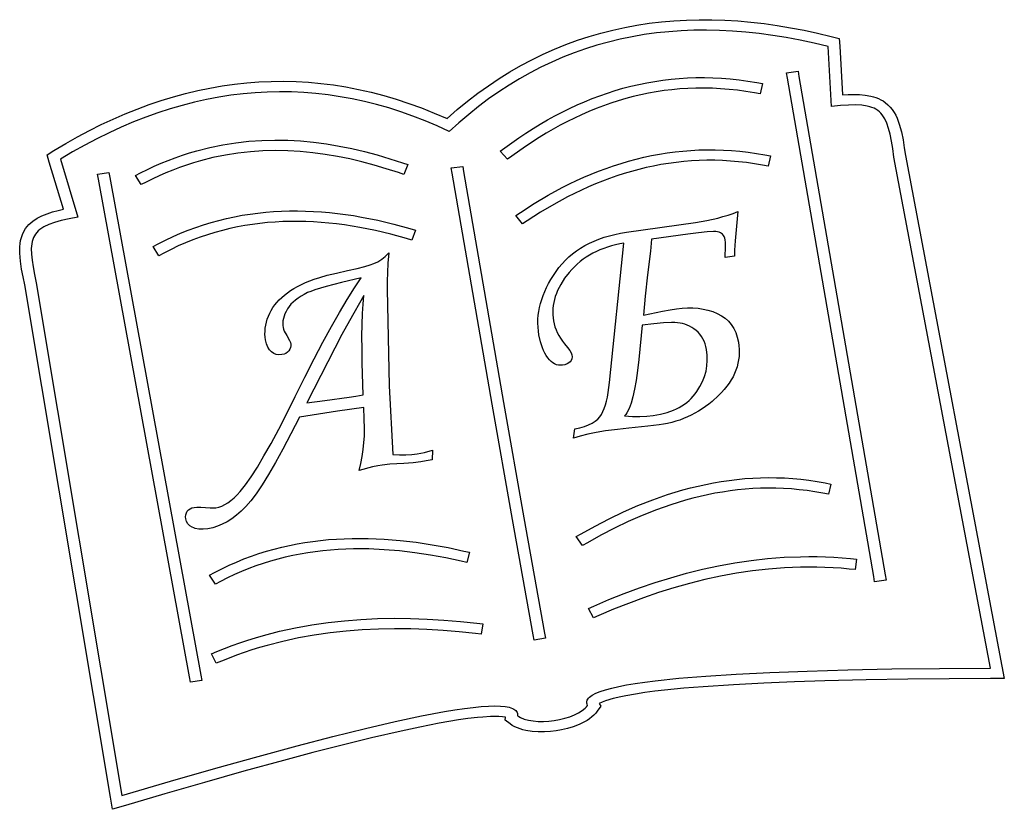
# Model space of a CAD drawing. Extents: x 1222 to 3994, y 2320 to 3800.
# Drawn here: x 2188.31 to 2229.78, y 3729.99 to 3763.25 of the extents above; entities that cross this region are included whole.
import ezdxf

# ---------------------------------------------------------------- set-up
doc = ezdxf.new("R2010")
doc.units = 0
doc.layers.add('layer_1', color=250, linetype='CONTINUOUS')

msp = doc.modelspace()

# ---------------------------------------------------------------- linework, layer by layer
at = {"layer": 'layer_1'}
for points in [[(2208.768, 3733.873), (2208.642, 3733.892), (2208.489, 3733.901), (2208.144, 3733.898), (2207.817, 3733.879), (2207.591, 3733.859), (2207.189, 3733.813), (2206.785, 3733.756), (2206.379, 3733.691), (2205.973, 3733.619), (2205.167, 3733.46), (2204.374, 3733.289), (2203.13, 3733.004), (2201.89, 3732.7), (2200.654, 3732.382), (2199.423, 3732.055), (2197.752, 3731.597), (2196.086, 3731.126), (2194.423, 3730.646), (2192.763, 3730.157), (2192.214, 3729.994), (2192.128, 3730.512), (2188.522, 3752.087), (2188.454, 3752.414), (2188.39, 3752.746), (2188.34, 3753.08), (2188.311, 3753.411), (2188.307, 3753.547), (2188.311, 3753.682), (2188.323, 3753.816), (2188.344, 3753.949), (2188.377, 3754.079), (2188.422, 3754.206), (2188.481, 3754.33), (2188.555, 3754.45), (2188.62, 3754.535), (2188.692, 3754.615), (2188.771, 3754.689), (2188.856, 3754.758), (2189.042, 3754.882), (2189.246, 3754.987), (2189.464, 3755.077), (2189.69, 3755.152), (2189.921, 3755.216), (2190.153, 3755.27), (2189.551, 3757.251), (2189.458, 3757.559), (2189.749, 3757.737), (2190.246, 3758.032), (2190.745, 3758.312), (2191.244, 3758.578), (2191.745, 3758.827), (2192.248, 3759.062), (2192.752, 3759.281), (2193.258, 3759.484), (2193.765, 3759.671), (2194.273, 3759.843), (2194.782, 3759.998), (2195.293, 3760.138), (2195.806, 3760.26), (2196.319, 3760.367), (2196.834, 3760.457), (2197.35, 3760.53), (2197.868, 3760.586), (2198.386, 3760.625), (2198.906, 3760.647), (2199.428, 3760.652), (2199.95, 3760.639), (2200.474, 3760.609), (2200.998, 3760.561), (2201.524, 3760.496), (2202.051, 3760.413), (2202.579, 3760.311), (2203.109, 3760.191), (2203.639, 3760.053), (2204.171, 3759.897), (2204.703, 3759.722), (2205.237, 3759.528), (2205.771, 3759.316), (2206.307, 3759.084), (2206.735, 3759.457), (2207.169, 3759.811), (2207.608, 3760.148), (2208.052, 3760.466), (2208.503, 3760.766), (2208.958, 3761.049), (2209.419, 3761.314), (2209.885, 3761.561), (2210.356, 3761.791), (2210.833, 3762.003), (2211.314, 3762.198), (2211.801, 3762.377), (2212.292, 3762.538), (2212.788, 3762.682), (2213.29, 3762.81), (2213.796, 3762.921), (2214.306, 3763.016), (2214.822, 3763.094), (2215.341, 3763.156), (2215.866, 3763.202), (2216.395, 3763.231), (2216.928, 3763.245), (2217.466, 3763.244), (2218.008, 3763.226), (2218.554, 3763.193), (2219.104, 3763.145), (2219.658, 3763.081), (2220.217, 3763.002), (2220.779, 3762.908), (2221.345, 3762.8), (2221.915, 3762.676), (2222.489, 3762.538), (2222.828, 3762.452), (2222.846, 3762.133), (2222.961, 3760.081), (2223.2, 3760.096), (2223.442, 3760.102), (2223.683, 3760.095), (2223.921, 3760.072), (2224.151, 3760.03), (2224.262, 3760.001), (2224.371, 3759.966), (2224.475, 3759.925), (2224.576, 3759.877), (2224.673, 3759.822), (2224.764, 3759.76), (2224.876, 3759.667), (2224.975, 3759.566), (2225.062, 3759.458), (2225.138, 3759.344), (2225.204, 3759.225), (2225.262, 3759.101), (2225.312, 3758.973), (2225.356, 3758.843), (2225.443, 3758.521), (2225.512, 3758.19), (2225.567, 3757.856), (2225.615, 3757.526), (2229.681, 3736.019), (2229.778, 3735.503), (2229.202, 3735.5), (2227.456, 3735.49), (2225.711, 3735.47), (2223.966, 3735.441), (2222.222, 3735.398), (2220.939, 3735.357), (2219.656, 3735.305), (2218.374, 3735.239), (2217.094, 3735.154), (2216.282, 3735.09), (2215.461, 3735.011), (2215.052, 3734.963), (2214.644, 3734.909), (2214.241, 3734.847), (2213.843, 3734.776), (2213.622, 3734.73), (2213.305, 3734.654), (2212.976, 3734.559), (2212.834, 3734.506), (2212.721, 3734.453), (2212.781, 3734.341), (2212.636, 3734.133), (2212.568, 3734.044), (2212.489, 3733.961), (2212.402, 3733.882), (2212.306, 3733.809), (2212.204, 3733.74), (2212.096, 3733.677), (2211.865, 3733.564), (2211.623, 3733.47), (2211.376, 3733.395), (2211.132, 3733.337), (2210.899, 3733.296), (2210.664, 3733.268), (2210.412, 3733.254), (2210.151, 3733.255), (2209.889, 3733.274), (2209.631, 3733.315), (2209.506, 3733.345), (2209.385, 3733.38), (2209.269, 3733.423), (2209.159, 3733.472), (2209.055, 3733.529), (2208.959, 3733.594), (2208.75, 3733.75), (2208.768, 3733.873)], [(2210.821, 3733.733), (2211.048, 3733.773), (2211.268, 3733.827), (2211.478, 3733.893), (2211.673, 3733.971), (2211.849, 3734.059), (2212.002, 3734.155), (2212.128, 3734.259), (2212.18, 3734.314), (2212.223, 3734.369), (2212.203, 3734.416), (2212.191, 3734.462), (2212.189, 3734.507), (2212.196, 3734.552), (2212.211, 3734.595), (2212.236, 3734.638), (2212.27, 3734.681), (2212.313, 3734.722), (2212.426, 3734.804), (2212.576, 3734.882), (2212.762, 3734.958), (2212.984, 3735.031), (2213.242, 3735.101), (2213.537, 3735.169), (2213.868, 3735.233), (2214.235, 3735.295), (2214.639, 3735.354), (2215.078, 3735.41), (2216.067, 3735.514), (2217.2, 3735.607), (2218.479, 3735.688), (2219.903, 3735.759), (2221.472, 3735.818), (2223.186, 3735.866), (2225.045, 3735.903), (2227.05, 3735.929), (2229.2, 3735.944), (2225.132, 3757.46), (2225.079, 3757.816), (2225.025, 3758.135), (2224.967, 3758.419), (2224.902, 3758.67), (2224.828, 3758.889), (2224.741, 3759.077), (2224.692, 3759.16), (2224.638, 3759.235), (2224.58, 3759.305), (2224.516, 3759.367), (2224.447, 3759.422), (2224.373, 3759.472), (2224.292, 3759.515), (2224.204, 3759.551), (2224.11, 3759.582), (2224.008, 3759.608), (2223.78, 3759.642), (2223.519, 3759.656), (2223.22, 3759.65), (2222.882, 3759.627), (2222.501, 3759.587), (2222.358, 3762.111), (2221.765, 3762.253), (2221.178, 3762.379), (2220.597, 3762.489), (2220.023, 3762.582), (2219.454, 3762.66), (2218.891, 3762.72), (2218.335, 3762.764), (2217.784, 3762.792), (2217.24, 3762.804), (2216.702, 3762.799), (2216.17, 3762.777), (2215.644, 3762.74), (2215.124, 3762.686), (2214.61, 3762.615), (2214.102, 3762.528), (2213.601, 3762.425), (2213.105, 3762.305), (2212.616, 3762.169), (2212.132, 3762.017), (2211.655, 3761.848), (2211.184, 3761.662), (2210.719, 3761.461), (2210.26, 3761.243), (2209.807, 3761.008), (2209.36, 3760.758), (2208.919, 3760.49), (2208.485, 3760.207), (2208.056, 3759.907), (2207.634, 3759.59), (2207.218, 3759.258), (2206.807, 3758.909), (2206.403, 3758.543), (2205.893, 3758.774), (2205.382, 3758.989), (2204.872, 3759.185), (2204.361, 3759.365), (2203.85, 3759.527), (2203.339, 3759.672), (2202.828, 3759.8), (2202.317, 3759.91), (2201.806, 3760.003), (2201.295, 3760.079), (2200.783, 3760.137), (2200.272, 3760.178), (2199.76, 3760.202), (2199.249, 3760.209), (2198.737, 3760.198), (2198.225, 3760.17), (2197.713, 3760.125), (2197.201, 3760.062), (2196.689, 3759.982), (2196.177, 3759.885), (2195.664, 3759.77), (2195.152, 3759.639), (2194.639, 3759.49), (2194.127, 3759.323), (2193.614, 3759.139), (2193.101, 3758.938), (2192.588, 3758.72), (2192.075, 3758.484), (2191.562, 3758.231), (2191.049, 3757.961), (2190.536, 3757.674), (2190.022, 3757.369), (2190.763, 3754.933), (2190.387, 3754.862), (2190.058, 3754.787), (2189.773, 3754.707), (2189.529, 3754.62), (2189.325, 3754.522), (2189.237, 3754.469), (2189.158, 3754.412), (2189.088, 3754.352), (2189.026, 3754.288), (2188.972, 3754.22), (2188.926, 3754.148), (2188.888, 3754.071), (2188.856, 3753.989), (2188.832, 3753.901), (2188.814, 3753.808), (2188.796, 3753.605), (2188.802, 3753.376), (2188.827, 3753.12), (2188.871, 3752.833), (2188.931, 3752.515), (2189.004, 3752.162), (2192.611, 3730.578), (2194.656, 3731.179), (2196.568, 3731.727), (2198.345, 3732.224), (2199.989, 3732.668), (2201.498, 3733.06), (2202.874, 3733.4), (2204.116, 3733.688), (2205.224, 3733.924), (2206.199, 3734.108), (2206.635, 3734.18), (2207.039, 3734.24), (2207.409, 3734.286), (2207.745, 3734.319), (2208.048, 3734.34), (2208.318, 3734.347), (2208.554, 3734.341), (2208.757, 3734.322), (2208.926, 3734.29), (2209.061, 3734.246), (2209.117, 3734.218), (2209.164, 3734.188), (2209.202, 3734.154), (2209.232, 3734.117), (2209.254, 3734.077), (2209.268, 3734.033), (2209.273, 3733.986), (2209.269, 3733.936), (2209.33, 3733.896), (2209.398, 3733.859), (2209.554, 3733.796), (2209.733, 3733.749), (2209.93, 3733.716), (2210.142, 3733.698), (2210.364, 3733.695), (2210.592, 3733.706), (2210.821, 3733.733)], [(2221.131, 3760.852), (2224.761, 3739.868), (2224.799, 3739.649), (2224.316, 3739.58), (2224.279, 3739.799), (2220.649, 3760.784), (2220.611, 3761.002), (2221.093, 3761.071), (2221.131, 3760.852)], [(2208.735, 3757.85), (2209.329, 3758.27), (2209.629, 3758.469), (2209.931, 3758.661), (2210.234, 3758.845), (2210.54, 3759.023), (2210.847, 3759.192), (2211.157, 3759.354), (2211.469, 3759.508), (2211.783, 3759.654), (2212.099, 3759.792), (2212.417, 3759.922), (2212.738, 3760.043), (2213.061, 3760.156), (2213.387, 3760.26), (2213.715, 3760.356), (2214.046, 3760.443), (2214.379, 3760.521), (2214.715, 3760.589), (2215.054, 3760.649), (2215.395, 3760.699), (2215.74, 3760.74), (2216.087, 3760.771), (2216.437, 3760.793), (2216.79, 3760.805), (2217.147, 3760.807), (2217.506, 3760.798), (2217.869, 3760.78), (2218.234, 3760.751), (2218.604, 3760.712), (2218.976, 3760.662), (2219.352, 3760.602), (2219.592, 3760.56), (2219.5, 3760.125), (2219.26, 3760.167), (2218.897, 3760.225), (2218.538, 3760.273), (2218.183, 3760.31), (2217.83, 3760.338), (2217.481, 3760.356), (2217.135, 3760.363), (2216.792, 3760.361), (2216.452, 3760.349), (2216.115, 3760.328), (2215.781, 3760.298), (2215.45, 3760.258), (2215.121, 3760.209), (2214.795, 3760.152), (2214.472, 3760.085), (2214.152, 3760.009), (2213.834, 3759.925), (2213.518, 3759.833), (2213.205, 3759.732), (2212.894, 3759.622), (2212.586, 3759.505), (2212.28, 3759.38), (2211.976, 3759.246), (2211.674, 3759.105), (2211.374, 3758.956), (2211.076, 3758.8), (2210.78, 3758.637), (2210.486, 3758.465), (2210.194, 3758.287), (2209.615, 3757.91), (2209.042, 3757.505), (2208.852, 3757.366), (2208.545, 3757.711), (2208.735, 3757.85)], [(2204.259, 3756.804), (2203.749, 3756.97), (2203.237, 3757.123), (2202.722, 3757.261), (2202.206, 3757.383), (2201.688, 3757.488), (2201.169, 3757.575), (2200.648, 3757.644), (2200.126, 3757.694), (2199.602, 3757.724), (2199.078, 3757.733), (2198.552, 3757.72), (2198.026, 3757.685), (2197.5, 3757.627), (2196.973, 3757.544), (2196.445, 3757.436), (2195.918, 3757.302), (2195.622, 3757.215), (2195.328, 3757.121), (2195.038, 3757.019), (2194.752, 3756.911), (2194.468, 3756.795), (2194.188, 3756.673), (2193.911, 3756.544), (2193.638, 3756.41), (2193.425, 3756.302), (2193.186, 3756.688), (2193.399, 3756.796), (2193.684, 3756.937), (2193.972, 3757.071), (2194.264, 3757.198), (2194.56, 3757.318), (2194.858, 3757.431), (2195.16, 3757.537), (2195.466, 3757.635), (2195.774, 3757.726), (2196.322, 3757.865), (2196.869, 3757.977), (2197.416, 3758.064), (2197.962, 3758.125), (2198.508, 3758.162), (2199.053, 3758.176), (2199.598, 3758.168), (2200.141, 3758.138), (2200.683, 3758.087), (2201.224, 3758.016), (2201.763, 3757.926), (2202.3, 3757.818), (2202.836, 3757.692), (2203.37, 3757.55), (2203.901, 3757.392), (2204.431, 3757.219), (2204.659, 3757.141), (2204.487, 3756.726), (2204.259, 3756.804)], [(2209.399, 3755.133), (2209.977, 3755.505), (2210.564, 3755.852), (2211.161, 3756.175), (2211.462, 3756.327), (2211.766, 3756.472), (2212.072, 3756.61), (2212.38, 3756.741), (2212.691, 3756.865), (2213.003, 3756.982), (2213.318, 3757.092), (2213.635, 3757.194), (2213.954, 3757.288), (2214.275, 3757.374), (2214.598, 3757.452), (2214.923, 3757.522), (2215.251, 3757.583), (2215.58, 3757.636), (2215.912, 3757.681), (2216.245, 3757.716), (2216.581, 3757.743), (2216.919, 3757.76), (2217.259, 3757.768), (2217.6, 3757.767), (2217.944, 3757.756), (2218.29, 3757.735), (2218.638, 3757.704), (2218.988, 3757.663), (2219.339, 3757.612), (2219.693, 3757.551), (2219.932, 3757.506), (2219.833, 3757.072), (2219.594, 3757.117), (2219.253, 3757.176), (2218.914, 3757.225), (2218.577, 3757.264), (2218.243, 3757.294), (2217.91, 3757.313), (2217.579, 3757.324), (2217.25, 3757.325), (2216.923, 3757.316), (2216.598, 3757.299), (2216.275, 3757.273), (2215.954, 3757.238), (2215.635, 3757.195), (2215.318, 3757.144), (2215.003, 3757.084), (2214.69, 3757.016), (2214.379, 3756.94), (2214.07, 3756.856), (2213.763, 3756.765), (2213.459, 3756.667), (2213.156, 3756.561), (2212.855, 3756.448), (2212.557, 3756.327), (2212.26, 3756.201), (2211.966, 3756.067), (2211.384, 3755.78), (2210.81, 3755.469), (2210.245, 3755.134), (2209.688, 3754.776), (2209.491, 3754.645), (2209.202, 3755.002), (2209.399, 3755.133)], [(2207.007, 3756.851), (2208.689, 3747.129), (2209.543, 3742.27), (2210.413, 3737.413), (2210.452, 3737.195), (2209.97, 3737.123), (2209.931, 3737.341), (2209.061, 3742.199), (2208.206, 3747.059), (2206.524, 3756.782), (2206.486, 3757.001), (2206.969, 3757.07), (2207.007, 3756.851)], [(2192.105, 3756.598), (2195.943, 3735.644), (2195.983, 3735.425), (2195.501, 3735.353), (2195.461, 3735.571), (2191.623, 3756.525), (2191.583, 3756.744), (2192.065, 3756.816), (2192.105, 3756.598)], [(2204.593, 3754.029), (2203.94, 3754.209), (2203.288, 3754.366), (2202.635, 3754.497), (2201.983, 3754.603), (2201.657, 3754.646), (2201.332, 3754.681), (2201.007, 3754.71), (2200.682, 3754.731), (2200.358, 3754.745), (2200.035, 3754.752), (2199.712, 3754.751), (2199.39, 3754.742), (2199.068, 3754.725), (2198.748, 3754.7), (2198.428, 3754.667), (2198.109, 3754.625), (2197.792, 3754.575), (2197.475, 3754.516), (2197.159, 3754.449), (2196.845, 3754.372), (2196.532, 3754.287), (2196.22, 3754.191), (2195.909, 3754.087), (2195.6, 3753.973), (2195.293, 3753.85), (2194.986, 3753.716), (2194.682, 3753.573), (2194.379, 3753.419), (2194.168, 3753.308), (2193.923, 3753.692), (2194.135, 3753.803), (2194.449, 3753.962), (2194.765, 3754.111), (2195.083, 3754.25), (2195.402, 3754.378), (2195.723, 3754.497), (2196.045, 3754.606), (2196.369, 3754.705), (2196.695, 3754.794), (2197.021, 3754.874), (2197.349, 3754.945), (2197.678, 3755.007), (2198.008, 3755.06), (2198.339, 3755.104), (2198.671, 3755.139), (2199.004, 3755.165), (2199.338, 3755.184), (2199.673, 3755.193), (2200.008, 3755.195), (2200.344, 3755.189), (2200.681, 3755.175), (2201.018, 3755.154), (2201.356, 3755.125), (2201.694, 3755.088), (2202.032, 3755.044), (2202.371, 3754.994), (2202.71, 3754.936), (2203.388, 3754.8), (2204.066, 3754.638), (2204.743, 3754.451), (2204.976, 3754.382), (2204.825, 3753.961), (2204.593, 3754.029)], [(2214.924, 3753.997), (2214.872, 3753.494), (2214.747, 3752.497), (2214.648, 3751.606), (2214.582, 3750.797), (2215.388, 3750.97), (2215.705, 3751.03), (2215.965, 3751.072), (2216.205, 3751.1), (2216.438, 3751.112), (2216.663, 3751.11), (2216.882, 3751.092), (2217.093, 3751.06), (2217.298, 3751.013), (2217.495, 3750.951), (2217.685, 3750.874), (2217.861, 3750.781), (2218.019, 3750.672), (2218.159, 3750.547), (2218.279, 3750.405), (2218.382, 3750.246), (2218.465, 3750.071), (2218.531, 3749.88), (2218.578, 3749.672), (2218.6, 3749.518), (2218.612, 3749.367), (2218.614, 3749.217), (2218.606, 3749.069), (2218.588, 3748.922), (2218.561, 3748.777), (2218.524, 3748.633), (2218.477, 3748.492), (2218.419, 3748.351), (2218.352, 3748.213), (2218.276, 3748.076), (2218.189, 3747.94), (2218.092, 3747.806), (2217.986, 3747.674), (2217.869, 3747.543), (2217.743, 3747.414), (2217.474, 3747.17), (2217.335, 3747.058), (2217.193, 3746.952), (2217.048, 3746.852), (2216.899, 3746.759), (2216.747, 3746.672), (2216.592, 3746.591), (2216.434, 3746.517), (2216.273, 3746.45), (2216.108, 3746.388), (2215.941, 3746.333), (2215.77, 3746.285), (2215.596, 3746.243), (2215.419, 3746.207), (2215.239, 3746.178), (2214.769, 3746.124), (2213.966, 3746.048), (2213.484, 3745.994), (2212.985, 3745.927), (2212.593, 3745.864), (2212.237, 3745.791), (2211.917, 3745.709), (2211.631, 3745.618), (2211.687, 3746.016), (2211.899, 3746.062), (2212.09, 3746.118), (2212.262, 3746.181), (2212.413, 3746.253), (2212.544, 3746.333), (2212.655, 3746.422), (2212.745, 3746.519), (2212.816, 3746.624), (2212.874, 3746.742), (2212.927, 3746.874), (2212.976, 3747.02), (2213.021, 3747.181), (2213.06, 3747.356), (2213.095, 3747.545), (2213.15, 3747.966), (2213.76, 3753.83), (2213.579, 3753.8), (2213.404, 3753.764), (2213.233, 3753.721), (2213.067, 3753.672), (2212.905, 3753.617), (2212.749, 3753.556), (2212.597, 3753.489), (2212.451, 3753.416), (2212.309, 3753.336), (2212.172, 3753.25), (2212.04, 3753.158), (2211.913, 3753.06), (2211.791, 3752.956), (2211.673, 3752.845), (2211.561, 3752.728), (2211.453, 3752.605), (2211.258, 3752.354), (2211.095, 3752.101), (2211.026, 3751.974), (2210.965, 3751.847), (2210.911, 3751.72), (2210.866, 3751.593), (2210.828, 3751.465), (2210.799, 3751.337), (2210.777, 3751.209), (2210.764, 3751.081), (2210.758, 3750.952), (2210.761, 3750.823), (2210.771, 3750.694), (2210.79, 3750.565), (2210.816, 3750.438), (2210.852, 3750.313), (2210.897, 3750.19), (2210.95, 3750.068), (2211.013, 3749.949), (2211.084, 3749.831), (2211.165, 3749.714), (2211.255, 3749.6), (2211.381, 3749.445), (2211.475, 3749.315), (2211.536, 3749.21), (2211.564, 3749.129), (2211.572, 3749.043), (2211.564, 3748.965), (2211.539, 3748.897), (2211.497, 3748.838), (2211.439, 3748.789), (2211.365, 3748.749), (2211.275, 3748.718), (2211.168, 3748.697), (2211.082, 3748.691), (2210.998, 3748.698), (2210.917, 3748.717), (2210.839, 3748.75), (2210.763, 3748.795), (2210.69, 3748.853), (2210.619, 3748.924), (2210.552, 3749.008), (2210.487, 3749.102), (2210.427, 3749.203), (2210.373, 3749.312), (2210.324, 3749.428), (2210.24, 3749.685), (2210.177, 3749.972), (2210.153, 3750.136), (2210.139, 3750.301), (2210.133, 3750.466), (2210.137, 3750.631), (2210.15, 3750.797), (2210.172, 3750.963), (2210.203, 3751.13), (2210.243, 3751.296), (2210.293, 3751.464), (2210.352, 3751.631), (2210.42, 3751.799), (2210.497, 3751.967), (2210.583, 3752.136), (2210.679, 3752.305), (2210.784, 3752.474), (2210.898, 3752.644), (2211.02, 3752.809), (2211.151, 3752.967), (2211.291, 3753.116), (2211.439, 3753.256), (2211.595, 3753.389), (2211.759, 3753.513), (2211.932, 3753.628), (2212.113, 3753.736), (2212.303, 3753.834), (2212.5, 3753.925), (2212.707, 3754.007), (2212.921, 3754.081), (2213.144, 3754.146), (2213.375, 3754.203), (2213.615, 3754.252), (2213.863, 3754.292), (2216.774, 3754.709), (2217.251, 3754.79), (2217.707, 3754.893), (2217.928, 3754.953), (2218.144, 3755.019), (2218.354, 3755.09), (2218.561, 3755.167), (2218.444, 3753.938), (2218.417, 3753.539), (2218.411, 3753.284), (2218.023, 3753.229), (2218.033, 3753.704), (2218.029, 3753.867), (2218.017, 3753.978), (2218.001, 3754.047), (2217.978, 3754.109), (2217.949, 3754.162), (2217.912, 3754.208), (2217.869, 3754.246), (2217.82, 3754.276), (2217.764, 3754.298), (2217.702, 3754.313), (2217.624, 3754.321), (2217.524, 3754.324), (2217.257, 3754.311), (2216.899, 3754.275), (2216.452, 3754.216), (2214.924, 3753.997)], [(2205.688, 3745.117), (2205.681, 3744.714), (2205.428, 3744.662), (2205.207, 3744.625), (2204.879, 3744.587), (2204.486, 3744.56), (2203.897, 3744.523), (2203.573, 3744.492), (2203.394, 3744.461), (2203.174, 3744.413), (2202.611, 3744.268), (2202.677, 3744.554), (2202.731, 3744.846), (2202.775, 3745.143), (2202.809, 3745.445), (2202.825, 3745.701), (2202.828, 3746.032), (2202.82, 3746.439), (2202.801, 3746.921), (2201.686, 3746.758), (2200.091, 3746.504), (2199.733, 3745.801), (2199.396, 3745.164), (2199.081, 3744.594), (2198.788, 3744.09), (2198.517, 3743.653), (2198.267, 3743.283), (2198.039, 3742.979), (2197.833, 3742.742), (2197.637, 3742.549), (2197.44, 3742.378), (2197.242, 3742.229), (2197.042, 3742.102), (2196.842, 3741.996), (2196.641, 3741.913), (2196.44, 3741.851), (2196.237, 3741.811), (2196.036, 3741.792), (2195.858, 3741.795), (2195.705, 3741.821), (2195.637, 3741.843), (2195.575, 3741.87), (2195.469, 3741.938), (2195.388, 3742.02), (2195.331, 3742.117), (2195.298, 3742.227), (2195.291, 3742.316), (2195.3, 3742.399), (2195.326, 3742.475), (2195.368, 3742.545), (2195.423, 3742.607), (2195.488, 3742.654), (2195.563, 3742.688), (2195.649, 3742.708), (2195.775, 3742.717), (2195.943, 3742.712), (2196.334, 3742.689), (2196.47, 3742.688), (2196.566, 3742.695), (2196.693, 3742.722), (2196.821, 3742.765), (2196.949, 3742.825), (2197.077, 3742.902), (2197.206, 3742.995), (2197.335, 3743.106), (2197.465, 3743.233), (2197.595, 3743.376), (2197.816, 3743.656), (2198.057, 3743.999), (2198.317, 3744.405), (2198.597, 3744.874), (2198.896, 3745.405), (2199.215, 3745.999), (2199.553, 3746.656), (2199.91, 3747.376), (2200.318, 3748.197), (2200.708, 3748.962), (2201.082, 3749.672), (2201.439, 3750.325), (2201.778, 3750.922), (2202.1, 3751.462), (2202.405, 3751.947), (2202.693, 3752.374), (2201.868, 3752.178), (2201.217, 3752.009), (2200.739, 3751.867), (2200.565, 3751.805), (2200.435, 3751.751), (2200.291, 3751.68), (2200.159, 3751.604), (2200.036, 3751.525), (2199.925, 3751.441), (2199.824, 3751.354), (2199.734, 3751.262), (2199.655, 3751.166), (2199.587, 3751.066), (2199.529, 3750.964), (2199.481, 3750.863), (2199.443, 3750.763), (2199.415, 3750.664), (2199.396, 3750.567), (2199.388, 3750.47), (2199.389, 3750.374), (2199.4, 3750.28), (2199.419, 3750.213), (2199.451, 3750.134), (2199.559, 3749.944), (2199.675, 3749.736), (2199.709, 3749.654), (2199.727, 3749.588), (2199.732, 3749.514), (2199.719, 3749.441), (2199.69, 3749.37), (2199.644, 3749.302), (2199.586, 3749.242), (2199.518, 3749.194), (2199.441, 3749.16), (2199.354, 3749.14), (2199.229, 3749.134), (2199.114, 3749.151), (2199.008, 3749.192), (2198.91, 3749.257), (2198.866, 3749.298), (2198.825, 3749.345), (2198.756, 3749.458), (2198.702, 3749.596), (2198.664, 3749.758), (2198.647, 3749.883), (2198.639, 3750.007), (2198.64, 3750.131), (2198.651, 3750.256), (2198.67, 3750.381), (2198.698, 3750.507), (2198.736, 3750.633), (2198.782, 3750.759), (2198.837, 3750.883), (2198.9, 3751.003), (2198.972, 3751.12), (2199.053, 3751.233), (2199.142, 3751.343), (2199.24, 3751.449), (2199.347, 3751.551), (2199.462, 3751.65), (2199.585, 3751.745), (2199.718, 3751.838), (2199.86, 3751.926), (2200.011, 3752.012), (2200.171, 3752.093), (2200.34, 3752.172), (2200.705, 3752.318), (2200.942, 3752.396), (2201.257, 3752.482), (2201.65, 3752.578), (2202.12, 3752.682), (2202.523, 3752.774), (2202.84, 3752.853), (2203.075, 3752.919), (2203.225, 3752.973), (2203.394, 3753.054), (2203.554, 3753.155), (2203.707, 3753.278), (2203.852, 3753.421), (2203.817, 3752.996), (2203.793, 3752.599), (2203.781, 3752.231), (2203.782, 3751.893), (2203.873, 3747.83), (2204.024, 3744.932), (2204.307, 3744.922), (2204.572, 3744.924), (2204.821, 3744.938), (2205.052, 3744.963), (2205.204, 3744.989), (2205.36, 3745.023), (2205.688, 3745.117)], [(2202.781, 3747.452), (2202.736, 3748.778), (2202.726, 3749.371), (2202.724, 3749.917), (2202.731, 3750.415), (2202.745, 3750.867), (2202.768, 3751.272), (2202.799, 3751.63), (2202.198, 3750.57), (2201.88, 3749.993), (2200.407, 3747.112), (2201.16, 3747.204), (2202.179, 3747.344), (2202.471, 3747.392), (2202.781, 3747.452)], [(2214.52, 3750.375), (2214.381, 3748.936), (2214.33, 3748.473), (2214.273, 3748.058), (2214.209, 3747.689), (2214.139, 3747.369), (2214.061, 3747.095), (2213.976, 3746.869), (2213.885, 3746.69), (2213.837, 3746.619), (2213.787, 3746.559), (2214.113, 3746.538), (2214.423, 3746.533), (2214.716, 3746.546), (2214.992, 3746.575), (2215.299, 3746.631), (2215.584, 3746.707), (2215.848, 3746.803), (2215.971, 3746.859), (2216.089, 3746.92), (2216.201, 3746.985), (2216.308, 3747.056), (2216.409, 3747.132), (2216.504, 3747.213), (2216.594, 3747.299), (2216.679, 3747.39), (2216.758, 3747.486), (2216.831, 3747.586), (2216.961, 3747.795), (2217.069, 3748.008), (2217.153, 3748.224), (2217.215, 3748.444), (2217.253, 3748.667), (2217.269, 3748.894), (2217.262, 3749.125), (2217.233, 3749.359), (2217.206, 3749.483), (2217.172, 3749.6), (2217.13, 3749.71), (2217.079, 3749.813), (2217.02, 3749.909), (2216.953, 3749.998), (2216.878, 3750.08), (2216.795, 3750.155), (2216.706, 3750.222), (2216.614, 3750.282), (2216.52, 3750.334), (2216.424, 3750.379), (2216.325, 3750.417), (2216.223, 3750.446), (2216.119, 3750.468), (2216.012, 3750.483), (2215.895, 3750.49), (2215.758, 3750.492), (2215.424, 3750.478), (2215.012, 3750.439), (2214.52, 3750.375)], [(2211.954, 3741.595), (2212.539, 3741.921), (2213.133, 3742.23), (2213.737, 3742.518), (2214.349, 3742.785), (2214.97, 3743.029), (2215.599, 3743.248), (2215.916, 3743.348), (2216.235, 3743.441), (2216.555, 3743.527), (2216.878, 3743.606), (2217.202, 3743.677), (2217.528, 3743.742), (2217.855, 3743.798), (2218.184, 3743.846), (2218.515, 3743.887), (2218.847, 3743.919), (2219.18, 3743.942), (2219.515, 3743.957), (2219.851, 3743.963), (2220.188, 3743.959), (2220.527, 3743.947), (2220.866, 3743.925), (2221.207, 3743.893), (2221.549, 3743.852), (2221.892, 3743.8), (2222.236, 3743.738), (2222.475, 3743.691), (2222.372, 3743.258), (2222.133, 3743.305), (2221.801, 3743.364), (2221.471, 3743.414), (2221.141, 3743.454), (2220.812, 3743.484), (2220.484, 3743.505), (2220.158, 3743.517), (2219.832, 3743.519), (2219.508, 3743.513), (2219.185, 3743.498), (2218.864, 3743.475), (2218.544, 3743.443), (2218.225, 3743.404), (2217.907, 3743.356), (2217.591, 3743.301), (2217.277, 3743.238), (2216.964, 3743.169), (2216.653, 3743.092), (2216.344, 3743.008), (2216.036, 3742.917), (2215.731, 3742.82), (2215.124, 3742.608), (2214.526, 3742.371), (2213.935, 3742.113), (2213.353, 3741.834), (2212.78, 3741.536), (2212.216, 3741.221), (2212.01, 3741.102), (2211.748, 3741.476), (2211.954, 3741.595)], [(2206.899, 3740.441), (2206.253, 3740.579), (2205.605, 3740.698), (2204.956, 3740.797), (2204.306, 3740.874), (2203.656, 3740.927), (2203.007, 3740.956), (2202.683, 3740.96), (2202.36, 3740.959), (2202.037, 3740.95), (2201.715, 3740.934), (2201.395, 3740.911), (2201.075, 3740.881), (2200.756, 3740.843), (2200.439, 3740.797), (2200.123, 3740.743), (2199.808, 3740.682), (2199.495, 3740.612), (2199.183, 3740.534), (2198.873, 3740.447), (2198.565, 3740.351), (2198.259, 3740.247), (2197.956, 3740.133), (2197.654, 3740.01), (2197.354, 3739.878), (2197.057, 3739.736), (2196.763, 3739.584), (2196.552, 3739.472), (2196.305, 3739.854), (2196.515, 3739.966), (2196.82, 3740.124), (2197.128, 3740.271), (2197.438, 3740.408), (2197.751, 3740.536), (2198.066, 3740.654), (2198.383, 3740.763), (2198.702, 3740.863), (2199.023, 3740.953), (2199.346, 3741.035), (2199.67, 3741.108), (2199.996, 3741.172), (2200.323, 3741.229), (2200.652, 3741.277), (2200.982, 3741.317), (2201.314, 3741.349), (2201.646, 3741.374), (2201.979, 3741.391), (2202.313, 3741.401), (2202.648, 3741.404), (2202.983, 3741.399), (2203.656, 3741.371), (2204.329, 3741.317), (2205.003, 3741.238), (2205.676, 3741.137), (2206.348, 3741.014), (2207.018, 3740.871), (2207.255, 3740.817), (2207.135, 3740.387), (2206.899, 3740.441)], [(2212.486, 3738.553), (2213.121, 3738.823), (2213.763, 3739.079), (2214.412, 3739.319), (2215.068, 3739.542), (2215.729, 3739.747), (2216.397, 3739.934), (2217.07, 3740.101), (2217.747, 3740.247), (2218.43, 3740.372), (2219.116, 3740.474), (2219.807, 3740.552), (2220.501, 3740.606), (2221.198, 3740.633), (2221.547, 3740.637), (2221.898, 3740.635), (2222.248, 3740.625), (2222.6, 3740.608), (2222.952, 3740.584), (2223.304, 3740.553), (2223.547, 3740.529), (2223.494, 3740.088), (2223.251, 3740.112), (2222.907, 3740.143), (2222.564, 3740.166), (2222.222, 3740.182), (2221.879, 3740.191), (2221.538, 3740.194), (2221.197, 3740.19), (2220.517, 3740.162), (2219.84, 3740.11), (2219.166, 3740.033), (2218.497, 3739.932), (2217.831, 3739.81), (2217.17, 3739.667), (2216.513, 3739.503), (2215.862, 3739.32), (2215.217, 3739.12), (2214.577, 3738.901), (2213.944, 3738.667), (2213.318, 3738.418), (2212.699, 3738.154), (2212.479, 3738.057), (2212.266, 3738.456), (2212.486, 3738.553)], [(2207.505, 3737.392), (2206.824, 3737.465), (2206.143, 3737.523), (2205.46, 3737.565), (2204.778, 3737.59), (2204.096, 3737.596), (2203.415, 3737.584), (2202.736, 3737.551), (2202.059, 3737.499), (2201.385, 3737.425), (2200.715, 3737.328), (2200.05, 3737.209), (2199.389, 3737.065), (2198.734, 3736.897), (2198.409, 3736.803), (2198.086, 3736.703), (2197.764, 3736.596), (2197.444, 3736.483), (2197.126, 3736.362), (2196.81, 3736.235), (2196.588, 3736.143), (2196.385, 3736.546), (2196.607, 3736.638), (2196.931, 3736.769), (2197.257, 3736.892), (2197.585, 3737.009), (2197.914, 3737.118), (2198.246, 3737.221), (2198.579, 3737.317), (2199.251, 3737.49), (2199.927, 3737.638), (2200.609, 3737.761), (2201.296, 3737.861), (2201.986, 3737.937), (2202.68, 3737.992), (2203.376, 3738.026), (2204.073, 3738.039), (2204.773, 3738.033), (2205.472, 3738.008), (2206.172, 3737.966), (2206.871, 3737.907), (2207.568, 3737.831), (2207.81, 3737.803), (2207.747, 3737.363), (2207.505, 3737.392)]]:
    msp.add_lwpolyline(points, close=True, dxfattribs=at)

doc.saveas('drawing.dxf')
